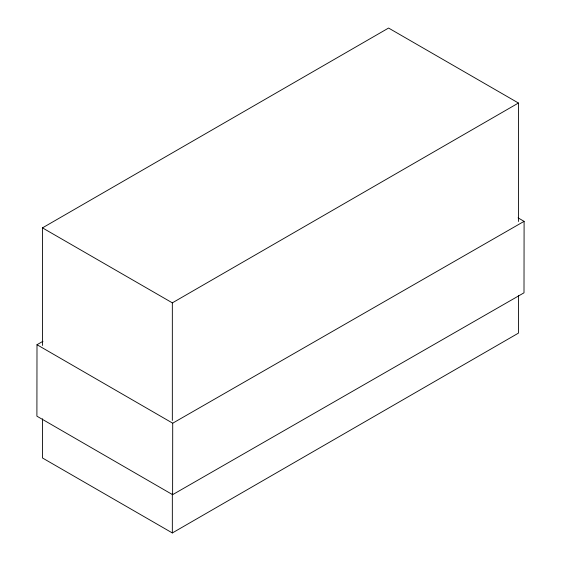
<?xml version="1.0" encoding="UTF-8"?>
<svg xmlns="http://www.w3.org/2000/svg" width="561" height="561" viewBox="0 0 561 561"><rect width="100%" height="100%" fill="white"/><g stroke="black" fill="none" stroke-linecap="round" stroke-linejoin="round"><path stroke-width="0.84" d="M42.98 341.277L36.998 344.713L36.9 416.178L172.613 494.676L524.002 292.814L524.1 221.343L518.069 217.857M172.613 494.676L172.711 423.204L36.998 344.713M42.468 345.478L42.468 227.871L388.577 28.05L518.441 103.028L518.441 221.49M42.468 227.871L172.339 302.849L518.441 103.028M42.468 418.772L42.468 457.972L172.339 532.95L518.441 333.129L518.441 295.633M172.711 423.204L524.1 221.343M172.339 302.849L172.339 420.455M172.339 493.75L172.339 532.95"/></g></svg>
